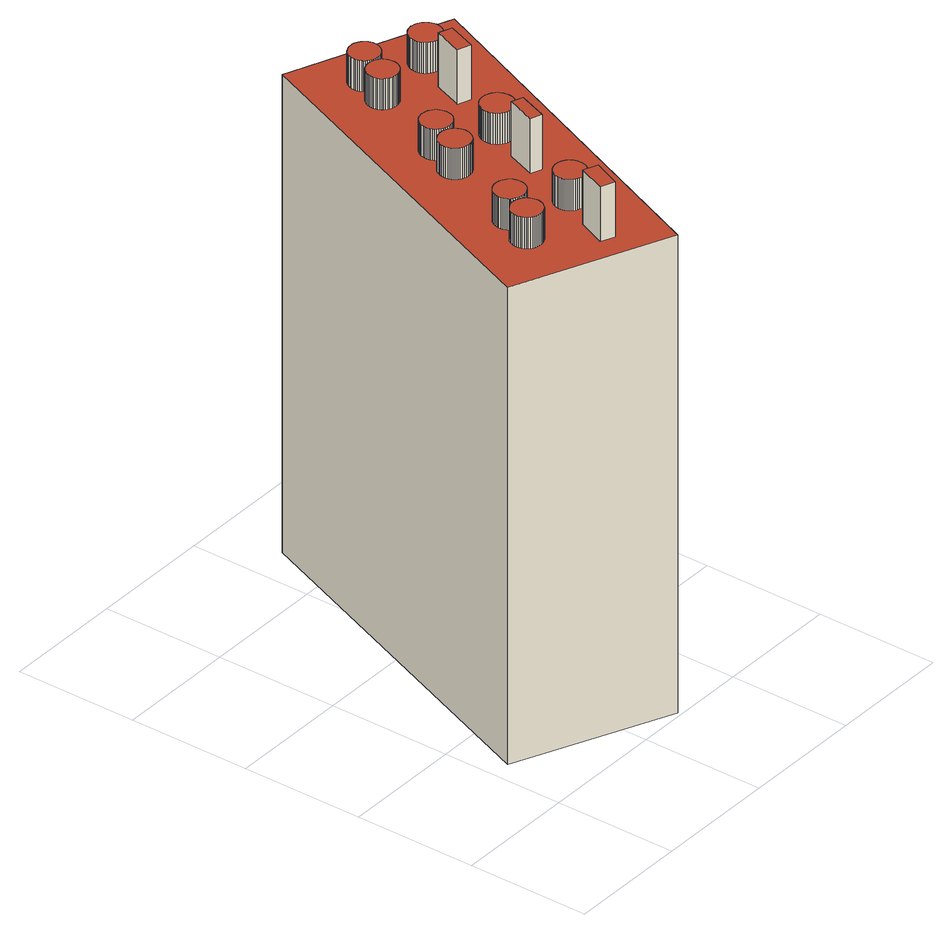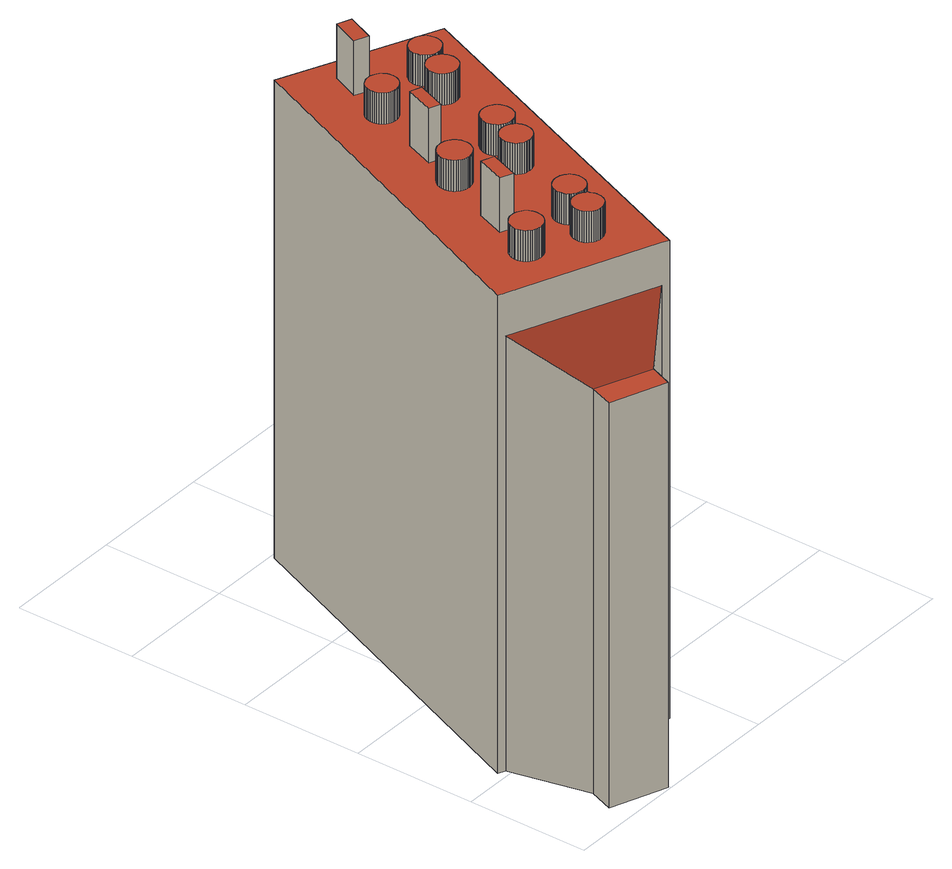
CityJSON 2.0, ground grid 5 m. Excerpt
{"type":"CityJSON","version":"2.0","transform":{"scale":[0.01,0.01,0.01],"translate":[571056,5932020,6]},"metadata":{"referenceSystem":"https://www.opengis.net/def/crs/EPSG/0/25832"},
"CityObjects":{
"building1":{"type":"Building","attributes":{"Grundfläche 2D":"121.631002","Grundhöhe NN":"6.296"},"children":["building1-1","building1-2","building1-3","building1-4","building1-5","building1-6","building1-7","building1-8","building1-9","building1-10","building1-11","building1-12"],"geometry":[{"type":"Solid","lod":"3","boundaries":[[[[0,1,2,3,4,5]],[[6,7,8,9]],[[10,7,6,11]],[[4,3,12,13]],[[5,4,13,14]],[[8,15,16,2,1,0,5,14,17,9]],[[3,2,16,12]],[[6,9,17,18]],[[11,6,18,19]],[[10,11,19,20]],[[7,10,20,21]],[[8,7,21,15]],[[21,20,19,18,17,14,13,12,16,15]]]],"semantics":{"surfaces":[{"type":"RoofSurface"},{"type":"WallSurface"},{"type":"GroundSurface"}],"values":[[0,0,0,1,1,1,1,1,1,1,1,1,2]]}}]},
"building1-1":{"type":"BuildingInstallation","parents":["building1"],"geometry":[{"type":"MultiSurface","lod":"3","boundaries":[[[22,23,24,25,26,27,28,29,30,31,32,33,34,35,36,37,38,39,40,41,42,43,44,45,46,47,48,49,50,51,52,53,54,55,56,57,58,59,60,61,62,63,64,65,66,67,68,69]],[[31,30,70,71]],[[32,31,71,72]],[[33,32,72,73]],[[27,26,74,75]],[[28,27,75,76]],[[29,28,76,77]],[[30,29,77,70]],[[34,33,73,78]],[[35,34,78,79]],[[36,35,79,80]],[[37,36,80,81]],[[38,37,81,82]],[[39,38,82,83]],[[40,39,83,84]],[[41,40,84,85]],[[42,41,85,86]],[[43,42,86,87]],[[44,43,87,88]],[[45,44,88,89]],[[46,45,89,90]],[[47,46,90,91]],[[48,47,91,92]],[[49,48,92,93]],[[50,49,93,94]],[[51,50,94,95]],[[52,51,95,96]],[[53,52,96,97]],[[54,53,97,98]],[[55,54,98,99]],[[56,55,99,100]],[[57,56,100,101]],[[58,57,101,102]],[[59,58,102,103]],[[60,59,103,104]],[[61,60,104,105]],[[62,61,105,106]],[[63,62,106,107]],[[64,63,107,108]],[[65,64,108,109]],[[66,65,109,110]],[[67,66,110,111]],[[68,67,111,112]],[[69,68,112,113]],[[22,69,113,114]],[[23,22,114,115]],[[24,23,115,116]],[[25,24,116,117]],[[26,25,117,74]]],"semantics":{"surfaces":[{"type":"RoofSurface"},{"type":"WallSurface"}],"values":[0,1,1,1,1,1,1,1,1,1,1,1,1,1,1,1,1,1,1,1,1,1,1,1,1,1,1,1,1,1,1,1,1,1,1,1,1,1,1,1,1,1,1,1,1,1,1,1,1]}}]},
"building1-2":{"type":"BuildingInstallation","parents":["building1"],"geometry":[{"type":"MultiSurface","lod":"3","boundaries":[[[118,119,120,121]],[[121,120,122,123]],[[118,121,123,124]],[[119,118,124,125]],[[120,119,125,122]]],"semantics":{"surfaces":[{"type":"RoofSurface"},{"type":"WallSurface"}],"values":[0,1,1,1,1]}}]},
"building1-3":{"type":"BuildingInstallation","parents":["building1"],"geometry":[{"type":"MultiSurface","lod":"3","boundaries":[[[126,127,128,129,130,131,132,133,134,135,136,137,138,139,140,141,142,143,144,145,146,147,148,149,150,151,152,153,154,155,156,157,158,159,160,161,162,163,164,165,166,167,168,169,170,171,172,173,174]],[[131,130,175,176]],[[132,131,176,177]],[[133,132,177,178]],[[134,133,178,179]],[[135,134,179,180]],[[136,135,180,181]],[[137,136,181,182]],[[138,137,182,183]],[[139,138,183,184]],[[140,139,184,185]],[[141,140,185,186]],[[142,141,186,187]],[[143,142,187,188]],[[144,143,188,189]],[[145,144,189,190]],[[146,145,190,191]],[[147,146,191,192]],[[148,147,192,193]],[[149,148,193,194]],[[150,149,194,195]],[[151,150,195,196]],[[152,151,196,197]],[[153,152,197,198]],[[154,153,198,199]],[[155,154,199,200]],[[156,155,200,201]],[[157,156,201,202]],[[158,157,202,203]],[[159,158,203,204]],[[160,159,204,205]],[[161,160,205,206]],[[162,161,206,207]],[[208,164,163,162,207,209]],[[165,164,208,210]],[[166,165,210,211]],[[167,166,211,212]],[[168,167,212,213]],[[169,168,213,214]],[[170,169,214,215]],[[171,170,215,216]],[[172,171,216,217]],[[173,172,217,218]],[[174,173,218,219]],[[126,174,219,220]],[[127,126,220,221]],[[128,127,221,222]],[[129,128,222,223]],[[130,129,223,175]]],"semantics":{"surfaces":[{"type":"RoofSurface"},{"type":"WallSurface"}],"values":[0,1,1,1,1,1,1,1,1,1,1,1,1,1,1,1,1,1,1,1,1,1,1,1,1,1,1,1,1,1,1,1,1,1,1,1,1,1,1,1,1,1,1,1,1,1,1,1,1]}}]},
"building1-4":{"type":"BuildingInstallation","parents":["building1"],"geometry":[{"type":"MultiSurface","lod":"3","boundaries":[[[224,225,226,227,228,229,230,231,232,233,234,235,236,237,238,239,240,241,242,243,244,245,246,247,248,249,250,251,252,253,254,255,256,257,258,259,260,261,262,263,264,265,266,267,268,269,270,271]],[[233,232,272,273]],[[234,233,273,274]],[[235,234,274,275]],[[229,228,276,277]],[[230,229,277,278]],[[231,230,278,279]],[[232,231,279,272]],[[236,235,275,280]],[[237,236,280,281]],[[238,237,281,282]],[[239,238,282,283]],[[240,239,283,284]],[[241,240,284,285]],[[242,241,285,286]],[[243,242,286,287]],[[244,243,287,288]],[[245,244,288,289]],[[246,245,289,290]],[[247,246,290,291]],[[248,247,291,292]],[[249,248,292,293]],[[250,249,293,294]],[[251,250,294,295]],[[252,251,295,296]],[[253,252,296,297]],[[254,253,297,298]],[[255,254,298,299]],[[256,255,299,300]],[[257,256,300,301]],[[258,257,301,302]],[[259,258,302,303]],[[260,259,303,304]],[[261,260,304,305]],[[262,261,305,306]],[[263,262,306,307]],[[264,263,307,308]],[[265,264,308,309]],[[266,265,309,310]],[[267,266,310,311]],[[268,267,311,312]],[[269,268,312,313]],[[270,269,313,314]],[[271,270,314,315]],[[224,271,315,316]],[[225,224,316,317]],[[226,225,317,318]],[[227,226,318,319]],[[228,227,319,276]]],"semantics":{"surfaces":[{"type":"RoofSurface"},{"type":"WallSurface"}],"values":[0,1,1,1,1,1,1,1,1,1,1,1,1,1,1,1,1,1,1,1,1,1,1,1,1,1,1,1,1,1,1,1,1,1,1,1,1,1,1,1,1,1,1,1,1,1,1,1,1]}}]},
"building1-5":{"type":"BuildingInstallation","parents":["building1"],"geometry":[{"type":"MultiSurface","lod":"3","boundaries":[[[320,321,322,323]],[[323,322,324,325]],[[320,323,325,326]],[[321,320,326,327]],[[322,321,327,324]]],"semantics":{"surfaces":[{"type":"RoofSurface"},{"type":"WallSurface"}],"values":[0,1,1,1,1]}}]},
"building1-6":{"type":"BuildingInstallation","parents":["building1"],"geometry":[{"type":"MultiSurface","lod":"3","boundaries":[[[328,329,330,331,332,333,334,335,336,337,338,339,340,341,342,343,344,345,346,347,348,349,350,351,352,353,354,355,356,357,358,359,360,361,362,363,364,365,366,367,368,369,370,371,372,373,374,375,376,377,378,379]],[[380,381,333,332]],[[382,383,328,379]],[[383,384,329,328]],[[384,385,330,329]],[[385,386,331,330]],[[386,380,332,331]],[[381,387,334,333]],[[387,388,335,334]],[[388,389,336,335]],[[389,390,337,336]],[[390,391,338,337]],[[391,392,339,338]],[[392,393,340,339]],[[393,394,341,340]],[[394,395,342,341]],[[395,396,343,342]],[[396,397,344,343]],[[397,398,345,344]],[[398,399,346,345]],[[399,400,347,346]],[[400,401,348,347]],[[401,402,349,348]],[[402,403,350,349]],[[403,404,351,350]],[[404,405,352,351]],[[405,406,353,352]],[[354,353,406,407]],[[407,408,355,354]],[[408,409,356,355]],[[409,410,357,356]],[[410,411,357]],[[411,358,357]],[[411,412,359,358]],[[412,413,360,359]],[[413,414,361,360]],[[414,415,362,361]],[[415,416,363,362]],[[416,417,364,363]],[[417,418,365,364]],[[418,419,366,365]],[[419,420,367,366]],[[420,421,368,367]],[[421,422,369,368]],[[422,423,370,369]],[[423,424,371,370]],[[424,425,372,371]],[[425,426,373,372]],[[426,427,374,373]],[[427,428,375,374]],[[428,429,376,375]],[[429,430,377,376]],[[430,431,378,377]],[[431,382,379,378]]],"semantics":{"surfaces":[{"type":"RoofSurface"},{"type":"WallSurface"}],"values":[0,1,1,1,1,1,1,1,1,1,1,1,1,1,1,1,1,1,1,1,1,1,1,1,1,1,1,1,1,1,1,1,1,1,1,1,1,1,1,1,1,1,1,1,1,1,1,1,1,1,1,1,1,1]}}]},
"building1-7":{"type":"BuildingInstallation","parents":["building1"],"geometry":[{"type":"MultiSurface","lod":"3","boundaries":[[[432,433,434,435,436,437,438,439,440,441,442,443,444,445,446,447,448,449,450,451,452,453,454,455,456,457,458,459,460,461,462,463,464,465,466,467,468,469,470,471,472,473,474,475,476,477,478,479,480]],[[437,436,481,482]],[[438,437,482,483]],[[439,438,483,484]],[[440,439,484,485]],[[441,440,485,486]],[[442,441,486,487]],[[443,442,487,488]],[[444,443,488,489]],[[445,444,489,490]],[[446,445,490,491]],[[447,446,491,492]],[[448,447,492,493]],[[449,448,493,494]],[[450,449,494,495]],[[451,450,495,496]],[[452,451,496,497]],[[453,452,497,498]],[[454,453,498,499]],[[455,454,499,500]],[[456,455,500,501]],[[457,456,501,502]],[[458,457,502,503]],[[459,458,503,504]],[[460,459,504,505]],[[461,460,505,506]],[[462,461,506,507]],[[463,462,507,508]],[[464,463,508,509]],[[465,464,509,510]],[[466,465,510,511]],[[467,466,511,512]],[[468,467,512,513]],[[469,468,513,514]],[[470,469,514,515]],[[471,470,515,516]],[[472,471,516,517]],[[473,472,517,518]],[[474,473,518,519]],[[475,474,519,520]],[[476,475,520,521]],[[477,476,521,522]],[[478,477,522,523]],[[479,478,523,524]],[[480,479,524,525]],[[432,480,525,526]],[[433,432,526,527]],[[434,433,527,528]],[[435,434,528,529]],[[436,435,529,481]]],"semantics":{"surfaces":[{"type":"RoofSurface"},{"type":"WallSurface"}],"values":[0,1,1,1,1,1,1,1,1,1,1,1,1,1,1,1,1,1,1,1,1,1,1,1,1,1,1,1,1,1,1,1,1,1,1,1,1,1,1,1,1,1,1,1,1,1,1,1,1,1]}}]},
"building1-8":{"type":"BuildingInstallation","parents":["building1"],"geometry":[{"type":"MultiSurface","lod":"3","boundaries":[[[530,531,532,533]],[[534,535,531,530]],[[535,536,532,531]],[[533,532,536,537]],[[537,534,530,533]]],"semantics":{"surfaces":[{"type":"RoofSurface"},{"type":"WallSurface"}],"values":[0,1,1,1,1]}}]},
"building1-9":{"type":"BuildingInstallation","parents":["building1"],"geometry":[{"type":"MultiSurface","lod":"3","boundaries":[[[538,539,540,541,542,543,544,545,546,547,548,549,550,551,552,553,554,555,556,557,558,559,560,561,562,563,564,565,566,567,568,569,570,571,572,573,574,575,576,577,578,579,580,581,582,583,584,585]],[[547,546,586,587]],[[548,547,587,588]],[[542,541,589,590]],[[543,542,590,591]],[[544,543,591,592]],[[545,544,592,593]],[[546,545,593,586]],[[549,548,588,594]],[[550,549,594,595]],[[551,550,595,596]],[[552,551,596,597]],[[553,552,597,598]],[[554,553,598,599]],[[555,554,599,600]],[[556,555,600,601]],[[557,556,601,602]],[[558,557,602,603]],[[559,558,603,604]],[[560,559,604,605]],[[561,560,605,606]],[[562,561,606,607]],[[563,562,607,608]],[[564,563,608,609]],[[565,564,609,610]],[[566,565,610,611]],[[567,566,611,612]],[[568,567,612,613]],[[569,568,613,614]],[[570,569,614,615]],[[571,570,615,616]],[[572,571,616,617]],[[573,572,617,618]],[[574,573,618,619]],[[575,574,619,620]],[[576,575,620,621]],[[577,576,621,622]],[[578,577,622,623]],[[579,578,623,624]],[[580,579,624,625]],[[581,580,625,626]],[[582,581,626,627]],[[583,582,627,628]],[[584,583,628,629]],[[585,584,629,630]],[[538,585,630,631]],[[539,538,631,632]],[[540,539,632,633]],[[541,540,633,589]]],"semantics":{"surfaces":[{"type":"RoofSurface"},{"type":"WallSurface"}],"values":[0,1,1,1,1,1,1,1,1,1,1,1,1,1,1,1,1,1,1,1,1,1,1,1,1,1,1,1,1,1,1,1,1,1,1,1,1,1,1,1,1,1,1,1,1,1,1,1,1]}}]},
"building1-10":{"type":"BuildingInstallation","parents":["building1"],"geometry":[{"type":"MultiSurface","lod":"3","boundaries":[[[634,635,636,637,638,639,640,641,642,643,644,645,646,647,648,649,650,651,652,653,654,655,656,657,658,659,660,661,662,663,664,665,666,667,668,669,670,671,672,673,674,675,676,677,678,679,680,681,682]],[[638,637,683,684]],[[682,681,685,686]],[[634,682,686,687]],[[635,634,687,688]],[[636,635,688,689]],[[637,636,689,683]],[[639,638,684,690]],[[640,639,690,691]],[[641,640,691,692]],[[642,641,692,693]],[[643,642,693,694]],[[644,643,694,695]],[[645,644,695,696]],[[646,645,696,697]],[[647,646,697,698]],[[648,647,698,699]],[[649,648,699,700]],[[650,649,700,701]],[[651,650,701,702]],[[652,651,702,703]],[[653,652,703,704]],[[654,653,704,705]],[[655,654,705,706]],[[656,655,706,707]],[[657,656,707,708]],[[658,657,708,709]],[[659,658,709,710]],[[660,659,710,711]],[[661,660,711,712]],[[662,661,712,713]],[[663,662,713,714]],[[664,663,714,715]],[[665,664,715,716]],[[666,665,716,717]],[[667,666,717,718]],[[668,667,718,719]],[[669,668,719,720]],[[670,669,720,721]],[[671,670,721,722]],[[672,671,722,723]],[[673,672,723,724]],[[674,673,724,725]],[[675,674,725,726]],[[676,675,726,727]],[[677,676,727,728]],[[678,677,728,729]],[[679,678,729,730]],[[680,679,730,731]],[[681,680,731,685]]],"semantics":{"surfaces":[{"type":"RoofSurface"},{"type":"WallSurface"}],"values":[0,1,1,1,1,1,1,1,1,1,1,1,1,1,1,1,1,1,1,1,1,1,1,1,1,1,1,1,1,1,1,1,1,1,1,1,1,1,1,1,1,1,1,1,1,1,1,1,1,1]}}]},
"building1-11":{"type":"BuildingInstallation","parents":["building1"],"geometry":[{"type":"MultiSurface","lod":"3","boundaries":[[[732,733,734,735,736,737,738,739,740,741,742,743,744,745,746,747,748,749,750,751,752,753,754,755,756,757,758,759,760,761,762,763,764,765,766,767,768,769,770,771,772,773,774,775,776,777,778,779]],[[739,738,780,781]],[[740,739,781,782]],[[734,733,783,784]],[[735,734,784,785]],[[736,735,785,786]],[[737,736,786,787]],[[738,737,787,780]],[[741,740,782,788]],[[742,741,788,789]],[[743,742,789,790]],[[744,743,790,791]],[[745,744,791,792]],[[746,745,792,793]],[[747,746,793,794]],[[748,747,794,795]],[[749,748,795,796]],[[750,749,796,797]],[[751,750,797,798]],[[752,751,798,799]],[[753,752,799,800]],[[754,753,800,801]],[[755,754,801,802]],[[756,755,802,803]],[[757,756,803,804]],[[758,757,804,805]],[[759,758,805,806]],[[760,759,806,807]],[[761,760,807,808]],[[762,761,808,809]],[[763,762,809,810]],[[764,763,810,811]],[[765,764,811,812]],[[766,765,812,813]],[[767,766,813,814]],[[768,767,814,815]],[[769,768,815,816]],[[770,769,816,817]],[[771,770,817,818]],[[772,771,818,819]],[[773,772,819,820]],[[774,773,820,821]],[[775,774,821,822]],[[776,775,822,823]],[[777,776,823,824]],[[778,777,824,825]],[[779,778,825,826]],[[732,779,826,827]],[[733,732,827,783]]],"semantics":{"surfaces":[{"type":"RoofSurface"},{"type":"WallSurface"}],"values":[0,1,1,1,1,1,1,1,1,1,1,1,1,1,1,1,1,1,1,1,1,1,1,1,1,1,1,1,1,1,1,1,1,1,1,1,1,1,1,1,1,1,1,1,1,1,1,1,1]}}]},
"building1-12":{"type":"BuildingInstallation","parents":["building1"],"geometry":[{"type":"MultiSurface","lod":"3","boundaries":[[[828,829,830,831,832,833,834,835,836,837,838,839,840,841,842,843,844,845,846,847,848,849,850,851,852,853,854,855,856,857,858,859,860,861,862,863,864,865,866,867,868,869,870,871,872,873,874,875]],[[833,832,876,877]],[[834,833,877,878]],[[835,834,878,879]],[[836,835,879,880]],[[837,836,880,881]],[[838,837,881,882]],[[832,831,883,876]],[[839,838,882,884]],[[840,839,884,885]],[[841,840,885,886]],[[842,841,886,887]],[[843,842,887,888]],[[844,843,888,889]],[[845,844,889,890]],[[846,845,890,891]],[[847,846,891,892]],[[848,847,892,893]],[[849,848,893,894]],[[850,849,894,895]],[[851,850,895,896]],[[852,851,896,897]],[[853,852,897,898]],[[854,853,898,899]],[[855,854,899,900]],[[856,855,900,901]],[[857,856,901,902]],[[858,857,902,903]],[[859,858,903,904]],[[860,859,904,905]],[[861,860,905,906]],[[862,861,906,907]],[[863,862,907,908]],[[864,863,908,909]],[[865,864,909,910]],[[866,865,910,911]],[[867,866,911,912]],[[868,867,912,913]],[[869,868,913,914]],[[870,869,914,915]],[[871,870,915,916]],[[872,871,916,917]],[[873,872,917,918]],[[874,873,918,919]],[[875,874,919,920]],[[828,875,920,921]],[[829,828,921,922]],[[830,829,922,923]],[[831,830,923,883]]],"semantics":{"surfaces":[{"type":"RoofSurface"},{"type":"WallSurface"}],"values":[0,1,1,1,1,1,1,1,1,1,1,1,1,1,1,1,1,1,1,1,1,1,1,1,1,1,1,1,1,1,1,1,1,1,1,1,1,1,1,1,1,1,1,1,1,1,1,1,1]}}]}
},
"vertices":[
[1272,1477,2045],[687,1717,2045],[659,1729,2045],[83,287,2042],[705,16,2045],[1302,1465,2045],[1197,1807,1736],[969,1898,1736],[687,1717,1864],[1272,1477,1864],[1005,1990,1736],[1233,1906,1736],[83,287,30],[705,16,30],[1302,1465,30],[687,1717,30],[659,1729,30],[1272,1477,30],[1197,1807,30],[1233,1906,30],[1005,1990,30],[969,1898,30],
[808,840,2175],[817,839,2175],[827,839,2175],[836,840,2175],[844,842,2175],[852,846,2175],[859,850,2175],[865,855,2175],[870,860,2175],[875,865,2175],[879,872,2175],[883,879,2175],[886,887,2175],[887,896,2175],[888,905,2175],[887,915,2175],[885,924,2175],[881,933,2175],[877,941,2175],[871,948,2175],[865,954,2175],[858,959,2175],[851,963,2175],[844,966,2175],[836,968,2175],[829,969,2175],[821,970,2175],[813,969,2175],[805,967,2175],[796,965,2175],[788,960,2175],[781,955,2175],[774,949,2175],[768,941,2175],[763,933,2175],[760,925,2175],[758,916,2175],[757,907,2175],[757,899,2175],[758,892,2175],[759,884,2175],[762,878,2175],[766,871,2175],[770,864,2175],[776,858,2175],[783,852,2175],[790,847,2175],[799,843,2175],[870,860,2044],[875,865,2044],[879,872,2044],[883,879,2044],[844,842,2044],[852,846,2044],[859,850,2044],[865,855,2044],[886,887,2044],[887,896,2044],[888,905,2044],[887,915,2044],[885,924,2044],[881,933,2044],[877,941,2044],[871,948,2044],[865,954,2044],[858,959,2044],[851,963,2044],[844,966,2044],[836,968,2044],[829,969,2044],[821,970,2044],[813,969,2044],[805,967,2044],[796,965,2044],[788,960,2044],[781,955,2044],[774,949,2044],[768,941,2044],[763,933,2044],[760,925,2044],[758,916,2044],[757,907,2044],[757,899,2044],[758,892,2044],[759,884,2044],[762,878,2044],[766,871,2044],[770,864,2044],[776,858,2044],[783,852,2044],[790,847,2044],[799,843,2044],[808,840,2044],[817,839,2044],[827,839,2044],[836,840,2044],
[743,644,2274],[788,764,2274],[741,781,2274],[696,661,2274],[741,781,2044],[696,661,2044],[743,644,2044],[788,764,2044],
[832,1423,2175],[839,1428,2175],[844,1434,2175],[848,1440,2175],[851,1446,2175],[854,1452,2175],[856,1459,2175],[857,1466,2175],[857,1474,2175],[857,1483,2175],[855,1491,2175],[852,1499,2175],[847,1506,2175],[842,1513,2175],[835,1519,2175],[829,1524,2175],[821,1528,2175],[814,1531,2175],[806,1533,2175],[799,1533,2175],[792,1533,2175],[786,1532,2175],[779,1531,2175],[772,1528,2175],[765,1524,2175],[758,1520,2175],[752,1514,2175],[746,1507,2175],[742,1499,2175],[739,1491,2175],[736,1483,2175],[736,1474,2175],[736,1466,2175],[737,1458,2175],[740,1451,2175],[743,1444,2175],[746,1438,2175],[749,1434,2175],[750,1433,2175],[755,1428,2175],[761,1423,2175],[768,1419,2175],[775,1415,2175],[783,1413,2175],[792,1412,2175],[801,1412,2175],[809,1413,2175],[818,1415,2175],[826,1419,2175],[851,1446,2044],[854,1452,2044],[856,1459,2044],[857,1466,2044],[857,1474,2044],[857,1483,2045],[855,1491,2045],[852,1499,2045],[847,1506,2045],[842,1513,2045],[835,1519,2045],[829,1524,2045],[821,1528,2045],[814,1531,2045],[806,1533,2045],[799,1533,2045],[792,1533,2045],[786,1532,2045],[779,1531,2045],[772,1528,2045],[765,1524,2045],[758,1520,2044],[752,1514,2044],[746,1507,2044],[742,1499,2044],[739,1491,2044],[736,1483,2044],[736,1474,2044],[736,1466,2044],[737,1458,2044],[740,1451,2044],[743,1444,2044],[746,1438,2044],[750,1433,2044],[749,1434,2044],[755,1428,2044],[761,1423,2044],[768,1419,2044],[775,1415,2044],[783,1413,2044],[792,1412,2044],[801,1412,2044],[809,1413,2044],[818,1415,2044],[826,1419,2044],[832,1423,2044],[839,1428,2044],[844,1434,2044],[848,1440,2044],
[1006,1312,2175],[1016,1311,2175],[1025,1311,2175],[1034,1312,2175],[1042,1314,2175],[1050,1318,2175],[1056,1322,2175],[1062,1326,2175],[1068,1331,2175],[1072,1337,2175],[1076,1343,2175],[1080,1350,2175],[1082,1358,2175],[1084,1367,2175],[1085,1376,2175],[1084,1385,2175],[1082,1394,2175],[1078,1402,2175],[1074,1410,2175],[1068,1417,2175],[1062,1423,2175],[1056,1428,2175],[1048,1432,2175],[1042,1435,2175],[1035,1437,2175],[1028,1438,2175],[1020,1439,2175],[1012,1438,2175],[1004,1437,2175],[996,1434,2175],[988,1430,2175],[980,1424,2175],[974,1418,2175],[968,1411,2175],[963,1403,2175],[960,1395,2175],[958,1386,2175],[957,1378,2175],[957,1370,2175],[958,1363,2175],[959,1356,2175],[962,1349,2175],[965,1342,2175],[970,1336,2175],[975,1329,2175],[982,1324,2175],[989,1319,2175],[998,1315,2175],[1068,1331,2044],[1072,1337,2044],[1076,1343,2044],[1080,1350,2044],[1042,1314,2044],[1050,1318,2044],[1056,1322,2044],[1062,1326,2044],[1082,1358,2044],[1084,1367,2044],[1085,1376,2044],[1084,1385,2044],[1082,1394,2045],[1078,1402,2045],[1074,1410,2045],[1068,1417,2045],[1062,1423,2045],[1056,1428,2045],[1048,1432,2045],[1042,1435,2045],[1035,1437,2045],[1028,1438,2045],[1020,1439,2045],[1012,1438,2045],[1004,1437,2045],[996,1434,2045],[988,1430,2045],[980,1424,2044],[974,1418,2044],[968,1411,2044],[963,1403,2044],[960,1395,2044],[958,1386,2044],[957,1378,2044],[957,1370,2044],[958,1363,2044],[959,1356,2044],[962,1349,2044],[965,1342,2044],[970,1336,2044],[975,1329,2044],[982,1324,2044],[989,1319,2044],[998,1315,2044],[1006,1312,2044],[1016,1311,2044],[1025,1311,2044],[1034,1312,2044],
[563,182,2274],[612,296,2274],[555,320,2274],[506,206,2274],[555,320,2044],[506,206,2044],[563,182,2044],[612,296,2044],
[452,486,2175],[458,490,2175],[464,495,2175],[469,501,2175],[473,507,2175],[476,513,2175],[479,520,2175],[481,527,2175],[482,535,2175],[482,543,2175],[481,552,2175],[479,560,2175],[475,569,2175],[470,576,2175],[465,583,2175],[458,588,2175],[451,593,2175],[444,597,2175],[436,599,2175],[429,601,2175],[422,601,2175],[415,601,2175],[408,600,2175],[401,598,2175],[393,595,2175],[388,592,2175],[386,591,2175],[379,585,2175],[373,579,2175],[368,572,2175],[367,571,2175],[364,564,2175],[361,555,2175],[359,547,2175],[358,539,2175],[359,531,2175],[360,523,2175],[363,516,2175],[366,510,2175],[369,504,2175],[371,502,2175],[374,498,2175],[379,493,2175],[386,488,2175],[393,483,2175],[401,480,2175],[410,478,2175],[419,477,2175],[421,477,2175],[427,478,2175],[436,479,2175],[444,482,2175],[473,507,2043],[476,513,2043],[444,482,2043],[452,486,2043],[458,490,2043],[464,495,2043],[469,501,2043],[479,520,2043],[481,527,2043],[482,535,2043],[482,543,2043],[481,552,2043],[479,560,2043],[475,569,2043],[470,576,2043],[465,583,2043],[458,588,2043],[451,593,2043],[444,597,2043],[436,599,2043],[429,601,2043],[422,601,2043],[415,601,2043],[408,600,2043],[401,598,2043],[393,595,2043],[388,592,2043],[386,591,2043],[379,585,2043],[373,579,2043],[368,572,2043],[367,571,2043],[364,564,2043],[361,555,2043],[359,547,2043],[358,539,2043],[359,531,2043],[360,523,2043],[363,516,2043],[366,510,2043],[369,504,2043],[371,502,2043],[374,498,2043],[379,493,2043],[386,488,2043],[393,483,2043],[401,480,2043],[410,478,2043],[419,477,2043],[421,477,2043],[427,478,2043],[436,479,2043],
[783,1304,2175],[789,1309,2175],[794,1315,2175],[799,1321,2175],[802,1327,2175],[805,1333,2175],[807,1340,2175],[808,1348,2175],[808,1356,2175],[807,1364,2175],[805,1373,2175],[802,1381,2175],[797,1389,2175],[794,1392,2175],[791,1396,2175],[785,1402,2175],[778,1407,2175],[770,1411,2175],[763,1413,2175],[755,1415,2175],[748,1415,2175],[741,1415,2175],[734,1414,2175],[727,1412,2175],[720,1410,2175],[713,1406,2175],[706,1401,2175],[700,1395,2175],[694,1388,2175],[690,1380,2175],[687,1372,2175],[685,1363,2175],[684,1354,2175],[684,1346,2175],[686,1338,2175],[688,1331,2175],[691,1324,2175],[695,1318,2175],[699,1313,2175],[704,1308,2175],[710,1303,2175],[717,1298,2175],[725,1295,2175],[733,1293,2175],[742,1292,2175],[751,1292,2175],[760,1293,2175],[768,1296,2175],[776,1299,2175],[802,1327,2044],[805,1333,2044],[807,1340,2044],[808,1348,2044],[808,1356,2044],[807,1364,2044],[805,1373,2044],[802,1381,2044],[797,1389,2044],[794,1392,2044],[791,1396,2044],[785,1402,2044],[778,1407,2044],[770,1411,2044],[763,1413,2044],[755,1415,2044],[748,1415,2044],[741,1415,2044],[734,1414,2044],[727,1412,2044],[720,1410,2044],[713,1406,2044],[706,1401,2044],[700,1395,2044],[694,1388,2044],[690,1380,2044],[687,1372,2044],[685,1363,2044],[684,1354,2044],[684,1346,2044],[686,1338,2044],[688,1331,2044],[691,1324,2044],[695,1318,2044],[699,1313,2044],[704,1308,2044],[710,1303,2044],[717,1298,2044],[725,1295,2044],[733,1293,2044],[742,1292,2044],[751,1292,2044],[760,1293,2044],[768,1296,2044],[776,1299,2044],[783,1304,2044],[789,1309,2044],[794,1315,2044],[799,1321,2044],
[929,1248,2274],[885,1129,2274],[939,1109,2274],[983,1228,2274],[929,1248,2044],[885,1129,2044],[939,1109,2044],[983,1228,2044],
[604,949,2175],[613,949,2175],[622,950,2175],[630,952,2175],[638,955,2175],[645,960,2175],[651,964,2175],[656,970,2175],[660,975,2175],[664,981,2175],[667,988,2175],[669,995,2175],[670,1003,2175],[671,1012,2175],[670,1020,2175],[668,1029,2175],[665,1037,2175],[660,1045,2175],[655,1052,2175],[649,1058,2175],[642,1063,2175],[635,1067,2175],[628,1070,2175],[621,1071,2175],[614,1072,2175],[607,1073,2175],[599,1072,2175],[592,1070,2175],[584,1068,2175],[577,1064,2175],[570,1059,2175],[563,1053,2175],[558,1046,2175],[553,1038,2175],[550,1030,2175],[548,1021,2175],[547,1013,2175],[547,1005,2175],[548,997,2175],[550,990,2175],[553,984,2175],[556,978,2175],[560,972,2175],[566,966,2175],[572,961,2175],[579,956,2175],[587,953,2175],[595,950,2175],[660,975,2044],[664,981,2044],[667,988,2044],[630,952,2044],[638,955,2044],[645,960,2044],[651,964,2044],[656,970,2044],[669,995,2044],[670,1003,2044],[671,1012,2044],[670,1020,2044],[668,1029,2044],[665,1037,2044],[660,1045,2044],[655,1052,2044],[649,1058,2044],[642,1063,2044],[635,1067,2044],[628,1070,2044],[621,1071,2044],[614,1072,2044],[607,1073,2044],[599,1072,2044],[592,1070,2044],[584,1068,2044],[577,1064,2044],[570,1059,2044],[563,1053,2044],[558,1046,2044],[553,1038,2044],[550,1030,2044],[548,1021,2044],[547,1013,2044],[547,1005,2044],[548,997,2044],[550,990,2044],[553,984,2044],[556,978,2044],[560,972,2044],[566,966,2044],[572,961,2044],[579,956,2044],[587,953,2044],[595,950,2044],[604,949,2044],[613,949,2044],[622,950,2044],
[402,371,2175],[407,376,2175],[412,382,2175],[416,387,2175],[420,393,2175],[422,400,2175],[424,408,2175],[426,416,2175],[426,424,2175],[424,433,2175],[422,441,2175],[418,449,2175],[413,457,2175],[408,463,2175],[401,469,2175],[394,474,2175],[387,477,2175],[380,480,2175],[372,481,2175],[366,482,2175],[360,482,2175],[359,482,2175],[351,481,2175],[344,479,2175],[336,475,2175],[329,471,2175],[322,466,2175],[316,460,2175],[311,452,2175],[307,445,2175],[304,436,2175],[302,428,2175],[302,419,2175],[302,411,2175],[304,404,2175],[306,397,2175],[309,390,2175],[313,384,2175],[317,379,2175],[323,373,2175],[329,368,2175],[336,364,2175],[344,361,2175],[353,359,2175],[362,358,2175],[371,358,2175],[379,360,2175],[388,363,2175],[395,366,2175],[416,387,2043],[420,393,2043],[388,363,2043],[395,366,2043],[402,371,2043],[407,376,2043],[412,382,2043],[422,400,2043],[424,408,2043],[426,416,2043],[426,424,2043],[424,433,2043],[422,441,2043],[418,449,2043],[413,457,2043],[408,463,2043],[401,469,2043],[394,474,2043],[387,477,2043],[380,480,2043],[372,481,2043],[366,482,2043],[360,482,2043],[359,482,2043],[351,481,2043],[344,479,2043],[336,475,2043],[329,471,2043],[322,466,2043],[316,460,2043],[311,452,2043],[307,445,2043],[304,436,2043],[302,428,2043],[302,419,2043],[302,411,2043],[304,404,2043],[306,397,2043],[309,390,2043],[313,384,2043],[317,379,2043],[323,373,2043],[329,368,2043],[336,364,2043],[344,361,2043],[353,359,2043],[362,358,2043],[371,358,2043],[379,360,2043],
[659,386,2175],[667,388,2175],[675,392,2175],[681,396,2175],[687,401,2175],[692,407,2175],[696,412,2175],[700,418,2175],[703,425,2175],[705,433,2175],[706,441,2175],[706,449,2175],[705,458,2175],[703,466,2175],[700,474,2175],[695,482,2175],[690,489,2175],[683,495,2175],[676,499,2175],[669,503,2175],[662,506,2175],[655,507,2175],[648,508,2175],[641,508,2175],[633,507,2175],[626,505,2175],[618,502,2175],[611,498,2175],[604,493,2175],[598,487,2175],[592,480,2175],[588,472,2175],[585,464,2175],[583,455,2175],[582,447,2175],[583,439,2175],[584,431,2175],[586,424,2175],[589,418,2175],[593,412,2175],[597,406,2175],[602,400,2175],[609,395,2175],[616,391,2175],[624,388,2175],[632,385,2175],[641,384,2175],[650,384,2175],[696,412,2044],[700,418,2044],[703,425,2044],[667,388,2044],[675,392,2044],[681,396,2044],[687,401,2044],[692,407,2044],[705,433,2044],[706,441,2044],[706,449,2044],[705,458,2044],[703,466,2044],[700,474,2044],[695,482,2044],[690,489,2044],[683,495,2044],[676,499,2044],[669,503,2044],[662,506,2044],[655,507,2044],[648,508,2044],[641,508,2044],[633,507,2044],[626,505,2044],[618,502,2044],[611,498,2044],[604,493,2044],[598,487,2044],[592,480,2044],[588,472,2044],[585,464,2044],[583,455,2044],[582,447,2044],[583,439,2044],[584,431,2044],[586,424,2044],[589,418,2044],[593,412,2044],[597,406,2044],[602,400,2044],[609,395,2044],[616,391,2044],[624,388,2044],[632,385,2044],[641,384,2044],[650,384,2044],[659,386,2044],
[599,840,2175],[604,846,2175],[609,852,2175],[612,859,2175],[615,866,2175],[617,872,2175],[618,880,2175],[619,888,2175],[618,896,2175],[616,904,2175],[613,913,2175],[608,921,2175],[603,928,2175],[596,934,2175],[589,940,2175],[581,944,2175],[573,947,2175],[565,949,2175],[557,949,2175],[550,949,2175],[543,948,2175],[536,946,2175],[529,944,2175],[522,940,2175],[515,935,2175],[509,930,2175],[503,923,2175],[499,915,2175],[495,907,2175],[493,898,2175],[492,889,2175],[492,880,2175],[494,871,2175],[496,863,2175],[499,856,2175],[503,850,2175],[507,844,2175],[512,839,2175],[518,835,2175],[525,830,2175],[532,827,2175],[541,824,2175],[549,823,2175],[558,823,2175],[567,824,2175],[576,826,2175],[584,830,2175],[592,834,2175],[615,866,2043],[617,872,2043],[618,880,2043],[619,888,2043],[618,896,2043],[616,904,2043],[613,913,2044],[612,859,2043],[608,921,2044],[603,928,2044],[596,934,2044],[589,940,2044],[581,944,2044],[573,947,2044],[565,949,2044],[557,949,2044],[550,949,2044],[543,948,2044],[536,946,2044],[529,944,2044],[522,940,2043],[515,935,2043],[509,930,2043],[503,923,2043],[499,915,2043],[495,907,2043],[493,898,2043],[492,889,2043],[492,880,2043],[494,871,2043],[496,863,2043],[499,856,2043],[503,850,2043],[507,844,2043],[512,839,2043],[518,835,2043],[525,830,2043],[532,827,2043],[541,824,2043],[549,823,2043],[558,823,2043],[567,824,2043],[576,826,2043],[584,830,2043],[592,834,2043],[599,840,2043],[604,846,2043],[609,852,2043]
]}
